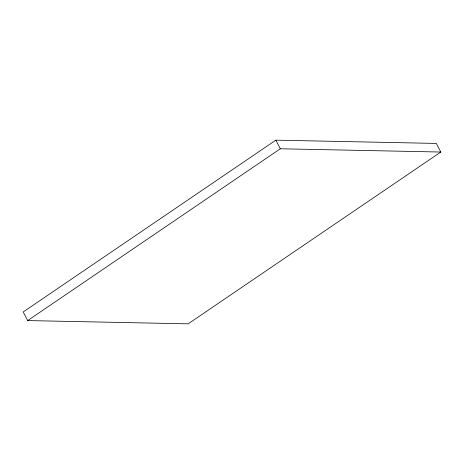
<?xml version="1.0" encoding="UTF-8"?>
<svg xmlns="http://www.w3.org/2000/svg" width="464" height="464" viewBox="0 0 464 464"><rect width="100%" height="100%" fill="white"/><g stroke="black" fill="none" stroke-linecap="round" stroke-linejoin="round"><path stroke-width="0.7" d="M275.836 140.163L23.2 311.965L27.683 320.578L188.164 323.837L440.8 152.035L436.317 143.422L275.836 140.163L280.32 148.77L440.8 152.035M27.683 320.578L280.32 148.77"/></g></svg>
